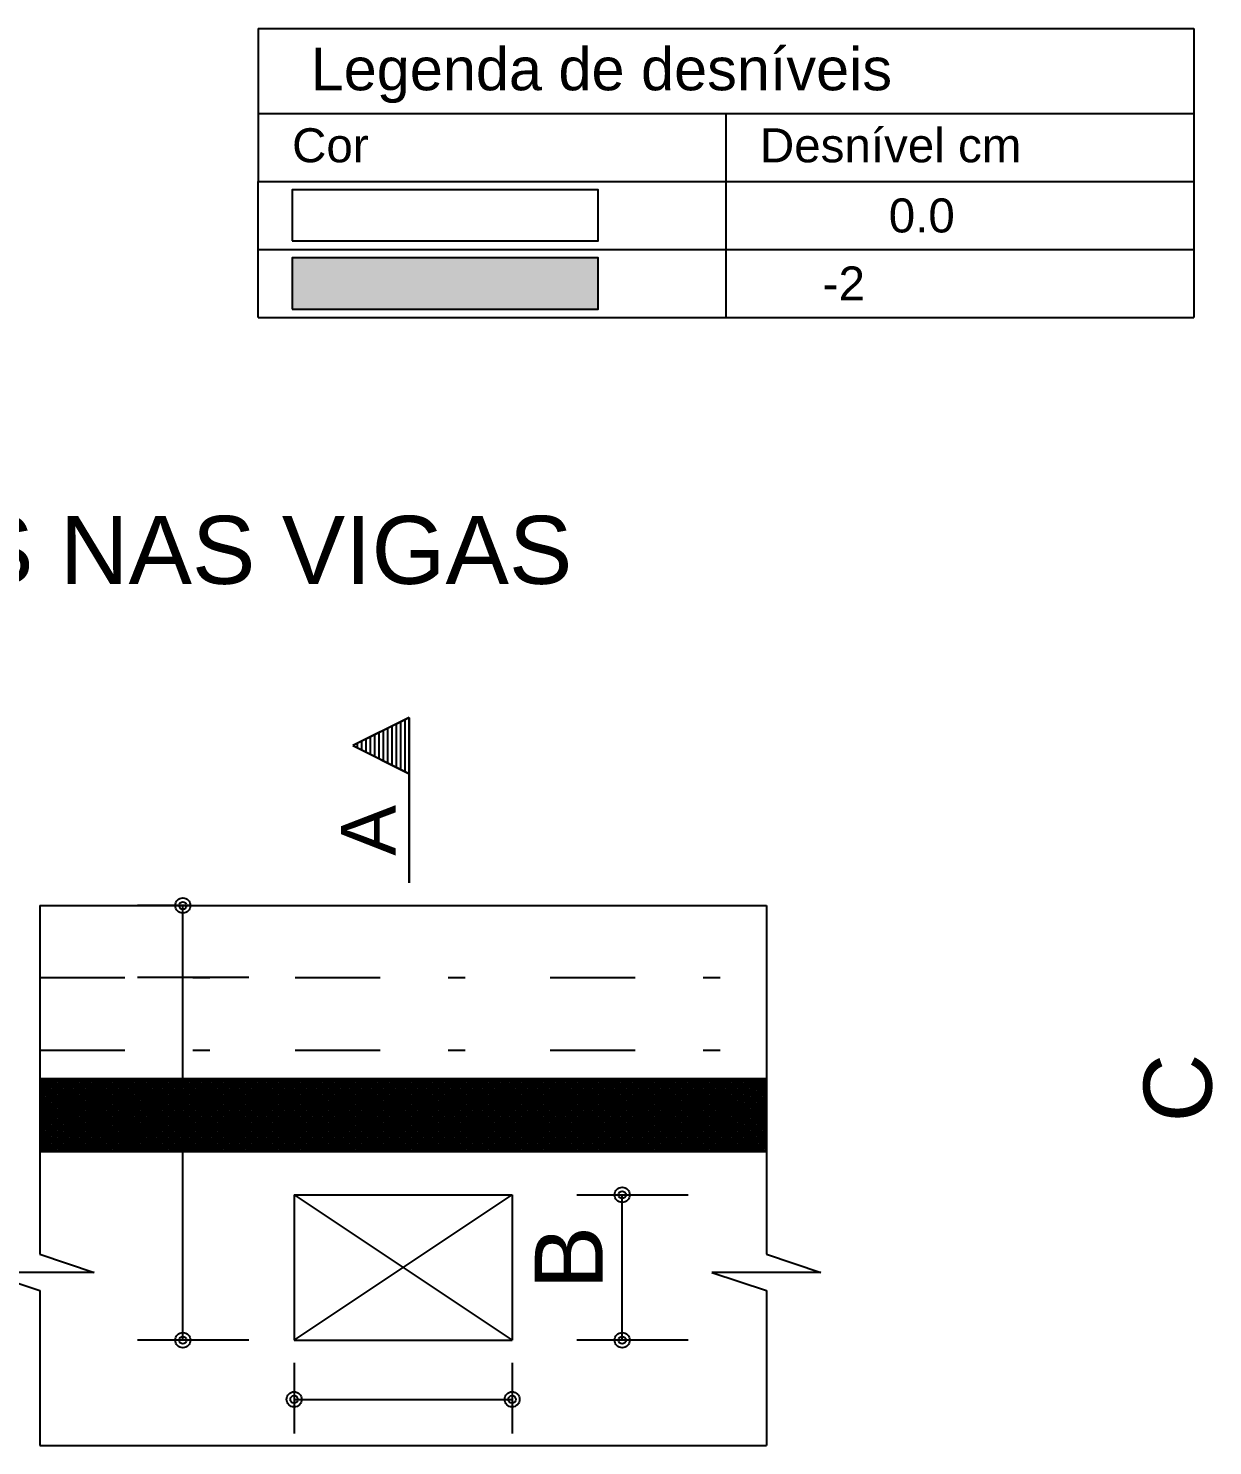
# Model space of a CAD drawing. Extents: x 0 to 119, y 0 to 84.
# Drawn here: x 22.58 to 29.54, y 21.28 to 29.61 of the extents above; entities that cross this region are included whole.
import ezdxf

# ---------------------------------------------------------------- set-up
doc = ezdxf.new("R2010")
doc.units = 0
doc.header["$MEASUREMENT"] = 0
doc.linetypes.add('ESTILO_TQS_0003', pattern=[1.5, 0.5, -0.4, 0.1, -0.5])
for name, color, linetype in [('15', 12, 'CONTINUOUS'), ('25', 130, 'CONTINUOUS'), ('29', 9, 'CONTINUOUS'), ('3', 7, 'CONTINUOUS')]:
    doc.layers.add(name, color=color, linetype=linetype)
doc.styles.add('TQS_ARIAL', font='arial.ttf')

msp = doc.modelspace()

# ---------------------------------------------------------------- linework, layer by layer
at = {"layer": '25', "color": 130, "linetype": 'Continuous'}
msp.add_lwpolyline([(24.133489, 27.959094), (25.933489, 27.959094), (25.933489, 28.259094), (24.133489, 28.259094), (24.133489, 27.959094)], dxfattribs=at)
for points in [[(24.133489, 27.959094), (25.933489, 27.959094), (25.933489, 28.259094)], [(24.133489, 27.959094), (25.933489, 28.259094), (24.133489, 28.259094)], [(24.133489, 27.959094), (24.133489, 28.259094), (24.133489, 27.959094)]]:
    msp.add_solid(points, dxfattribs=at)
at = {"layer": '29', "color": 9, "linetype": 'Continuous'}
for p, q in [((22.650769, 23.018464), (23.066088, 23.433783)), ((22.650769, 23.032607), (23.051945, 23.433783)), ((22.650769, 23.046749), (23.037803, 23.433783)), ((22.650769, 23.060891), (23.023661, 23.433783)), ((22.650769, 23.075033), (23.009519, 23.433783)), ((22.650769, 23.089175), (22.995377, 23.433783)), ((22.650769, 23.103317), (22.981235, 23.433783)), ((22.650769, 23.117459), (22.967093, 23.433783)), ((22.650769, 23.131602), (22.952951, 23.433783)), ((22.650769, 23.145744), (22.938808, 23.433783)), ((22.650769, 23.159886), (22.924666, 23.433783)), ((22.650769, 23.174028), (22.910524, 23.433783)), ((22.650769, 23.18817), (22.896382, 23.433783)), ((22.650769, 23.202312), (22.88224, 23.433783)), ((22.650769, 23.216454), (22.868098, 23.433783)), ((22.650769, 23.230597), (22.853956, 23.433783)), ((22.650769, 23.244739), (22.839813, 23.433783)), ((22.650769, 23.258881), (22.825671, 23.433783)), ((22.650769, 23.273023), (22.811529, 23.433783)), ((22.650769, 23.287165), (22.797387, 23.433783)), ((22.650769, 23.301307), (22.783245, 23.433783)), ((22.650769, 23.315449), (22.769103, 23.433783)), ((22.650769, 23.329591), (22.754961, 23.433783)), ((22.650769, 23.343734), (22.740818, 23.433783)), ((22.650769, 23.357876), (22.726676, 23.433783)), ((22.650769, 23.372018), (22.712534, 23.433783)), ((22.650769, 23.38616), (22.698392, 23.433783)), ((22.650769, 23.400302), (22.68425, 23.433783)), ((22.650769, 23.414444), (22.670108, 23.433783)), ((22.650769, 23.428586), (22.655966, 23.433783)), ((22.650769, 23.424309), (23.068392, 23.006686)), ((22.653133, 23.006686), (23.08023, 23.433783)), ((22.655437, 23.433783), (23.082534, 23.006686)), ((22.667275, 23.006686), (23.094372, 23.433783)), ((22.669579, 23.433783), (23.096676, 23.006686)), ((22.681417, 23.006686), (23.108514, 23.433783)), ((22.683721, 23.433783), (23.110818, 23.006686)), ((22.695559, 23.006686), (23.122656, 23.433783)), ((22.697863, 23.433783), (23.12496, 23.006686)), ((22.709701, 23.006686), (23.136798, 23.433783)), ((22.712005, 23.433783), (23.139102, 23.006686)), ((22.723844, 23.006686), (23.15094, 23.433783)), ((22.726148, 23.433783), (23.153244, 23.006686)), ((22.737986, 23.006686), (23.165083, 23.433783)), ((22.74029, 23.433783), (23.167386, 23.006686)), ((22.752128, 23.006686), (23.179225, 23.433783)), ((22.754432, 23.433783), (23.181529, 23.006686)), ((22.76627, 23.006686), (23.193367, 23.433783)), ((22.768574, 23.433783), (23.195671, 23.006686)), ((22.780412, 23.006686), (23.207509, 23.433783)), ((22.782716, 23.433783), (23.209813, 23.006686)), ((22.794554, 23.006686), (23.221651, 23.433783)), ((22.796858, 23.433783), (23.223955, 23.006686)), ((22.808696, 23.006686), (23.235793, 23.433783)), ((22.811, 23.433783), (23.238097, 23.006686)), ((22.822839, 23.006686), (23.249935, 23.433783)), ((22.825142, 23.433783), (23.252239, 23.006686)), ((22.836981, 23.006686), (23.264078, 23.433783)), ((22.839285, 23.433783), (23.266381, 23.006686)), ((22.851123, 23.006686), (23.27822, 23.433783)), ((22.853427, 23.433783), (23.280524, 23.006686)), ((22.865265, 23.006686), (23.292362, 23.433783)), ((22.867569, 23.433783), (23.294666, 23.006686)), ((22.879407, 23.006686), (23.306504, 23.433783)), ((22.881711, 23.433783), (23.308808, 23.006686)), ((22.893549, 23.006686), (23.320646, 23.433783)), ((22.895853, 23.433783), (23.32295, 23.006686)), ((22.907691, 23.006686), (23.334788, 23.433783)), ((22.909995, 23.433783), (23.337092, 23.006686)), ((22.921834, 23.006686), (23.34893, 23.433783)), ((22.924137, 23.433783), (23.351234, 23.006686)), ((22.935976, 23.006686), (23.363072, 23.433783)), ((22.93828, 23.433783), (23.365376, 23.006686)), ((22.950118, 23.006686), (23.377215, 23.433783)), ((22.952422, 23.433783), (23.379519, 23.006686)), ((22.96426, 23.006686), (23.391357, 23.433783)), ((22.966564, 23.433783), (23.393661, 23.006686)), ((22.978402, 23.006686), (23.405499, 23.433783)), ((22.980706, 23.433783), (23.407803, 23.006686)), ((22.992544, 23.006686), (23.419641, 23.433783)), ((22.994848, 23.433783), (23.421945, 23.006686)), ((23.006686, 23.006686), (23.433783, 23.433783)), ((23.00899, 23.433783), (23.436087, 23.006686)), ((23.020828, 23.006686), (23.447925, 23.433783)), ((23.023132, 23.433783), (23.450229, 23.006686)), ((23.034971, 23.006686), (23.462067, 23.433783)), ((23.037275, 23.433783), (23.464371, 23.006686)), ((23.049113, 23.006686), (23.47621, 23.433783)), ((23.051417, 23.433783), (23.478513, 23.006686)), ((23.063255, 23.006686), (23.490352, 23.433783)), ((23.065559, 23.433783), (23.492656, 23.006686)), ((23.077397, 23.006686), (23.504494, 23.433783)), ((23.079701, 23.433783), (23.506798, 23.006686)), ((23.091539, 23.006686), (23.518636, 23.433783)), ((23.093843, 23.433783), (23.52094, 23.006686)), ((23.105681, 23.006686), (23.532778, 23.433783)), ((23.107985, 23.433783), (23.535082, 23.006686)), ((23.119823, 23.006686), (23.54692, 23.433783)), ((23.122127, 23.433783), (23.549224, 23.006686)), ((23.133966, 23.006686), (23.561062, 23.433783)), ((23.136269, 23.433783), (23.563366, 23.006686)), ((23.148108, 23.006686), (23.575204, 23.433783)), ((23.150412, 23.433783), (23.577508, 23.006686)), ((23.16225, 23.006686), (23.589347, 23.433783)), ((23.164554, 23.433783), (23.591651, 23.006686)), ((23.176392, 23.006686), (23.603489, 23.433783)), ((23.178696, 23.433783), (23.605793, 23.006686)), ((23.190534, 23.006686), (23.617631, 23.433783)), ((23.192838, 23.433783), (23.619935, 23.006686)), ((23.204676, 23.006686), (23.631773, 23.433783)), ((23.20698, 23.433783), (23.634077, 23.006686)), ((23.218818, 23.006686), (23.645915, 23.433783)), ((23.221122, 23.433783), (23.648219, 23.006686)), ((23.23296, 23.006686), (23.660057, 23.433783)), ((23.235264, 23.433783), (23.662361, 23.006686)), ((23.247103, 23.006686), (23.674199, 23.433783)), ((23.249407, 23.433783), (23.676503, 23.006686)), ((23.261245, 23.006686), (23.688342, 23.433783)), ((23.263549, 23.433783), (23.690646, 23.006686)), ((23.275387, 23.006686), (23.702484, 23.433783)), ((23.277691, 23.433783), (23.704788, 23.006686)), ((23.289529, 23.006686), (23.716626, 23.433783)), ((23.291833, 23.433783), (23.71893, 23.006686)), ((23.303671, 23.006686), (23.730768, 23.433783)), ((23.305975, 23.433783), (23.733072, 23.006686)), ((23.317813, 23.006686), (23.74491, 23.433783)), ((23.320117, 23.433783), (23.747214, 23.006686)), ((23.331955, 23.006686), (23.759052, 23.433783)), ((23.334259, 23.433783), (23.761356, 23.006686)), ((23.346098, 23.006686), (23.773194, 23.433783)), ((23.348402, 23.433783), (23.775498, 23.006686)), ((23.36024, 23.006686), (23.787337, 23.433783)), ((23.362544, 23.433783), (23.78964, 23.006686)), ((23.374382, 23.006686), (23.801479, 23.433783)), ((23.376686, 23.433783), (23.803783, 23.006686)), ((23.388524, 23.006686), (23.815621, 23.433783)), ((23.390828, 23.433783), (23.817925, 23.006686)), ((23.402666, 23.006686), (23.829763, 23.433783)), ((23.40497, 23.433783), (23.832067, 23.006686)), ((23.416808, 23.006686), (23.843905, 23.433783)), ((23.419112, 23.433783), (23.846209, 23.006686)), ((23.43095, 23.006686), (23.858047, 23.433783)), ((23.433254, 23.433783), (23.860351, 23.006686)), ((23.445093, 23.006686), (23.872189, 23.433783)), ((23.447396, 23.433783), (23.874493, 23.006686)), ((23.459235, 23.006686), (23.886331, 23.433783)), ((23.461539, 23.433783), (23.888635, 23.006686)), ((23.473377, 23.006686), (23.900474, 23.433783)), ((23.475681, 23.433783), (23.902778, 23.006686)), ((23.487519, 23.006686), (23.914616, 23.433783)), ((23.489823, 23.433783), (23.91692, 23.006686)), ((23.501661, 23.006686), (23.928758, 23.433783)), ((23.503965, 23.433783), (23.931062, 23.006686)), ((23.515803, 23.006686), (23.9429, 23.433783)), ((23.518107, 23.433783), (23.945204, 23.006686)), ((23.529945, 23.006686), (23.957042, 23.433783)), ((23.532249, 23.433783), (23.959346, 23.006686)), ((23.544087, 23.006686), (23.971184, 23.433783)), ((23.546391, 23.433783), (23.973488, 23.006686)), ((23.55823, 23.006686), (23.985326, 23.433783)), ((23.560534, 23.433783), (23.98763, 23.006686)), ((23.572372, 23.006686), (23.999469, 23.433783)), ((23.574676, 23.433783), (24.001772, 23.006686)), ((23.586514, 23.006686), (24.013611, 23.433783)), ((23.588818, 23.433783), (24.015915, 23.006686)), ((23.600656, 23.006686), (24.027753, 23.433783)), ((23.60296, 23.433783), (24.030057, 23.006686)), ((23.614798, 23.006686), (24.041895, 23.433783)), ((23.617102, 23.433783), (24.044199, 23.006686)), ((23.62894, 23.006686), (24.056037, 23.433783)), ((23.631244, 23.433783), (24.058341, 23.006686)), ((23.643082, 23.006686), (24.070179, 23.433783)), ((23.645386, 23.433783), (24.072483, 23.006686)), ((23.657225, 23.006686), (24.084321, 23.433783)), ((23.659528, 23.433783), (24.086625, 23.006686)), ((23.671367, 23.006686), (24.098464, 23.433783)), ((23.673671, 23.433783), (24.100767, 23.006686)), ((23.685509, 23.006686), (24.112606, 23.433783)), ((23.687813, 23.433783), (24.11491, 23.006686)), ((23.699651, 23.006686), (24.126748, 23.433783)), ((23.701955, 23.433783), (24.129052, 23.006686)), ((23.713793, 23.006686), (24.14089, 23.433783)), ((23.716097, 23.433783), (24.143194, 23.006686)), ((23.727935, 23.006686), (24.155032, 23.433783)), ((23.730239, 23.433783), (24.157336, 23.006686)), ((23.742077, 23.006686), (24.169174, 23.433783)), ((23.744381, 23.433783), (24.171478, 23.006686)), ((23.75622, 23.006686), (24.183316, 23.433783)), ((23.758523, 23.433783), (24.18562, 23.006686)), ((23.770362, 23.006686), (24.197458, 23.433783)), ((23.772666, 23.433783), (24.199762, 23.006686)), ((23.784504, 23.006686), (24.211601, 23.433783)), ((23.786808, 23.433783), (24.213905, 23.006686)), ((23.798646, 23.006686), (24.225743, 23.433783)), ((23.80095, 23.433783), (24.228047, 23.006686)), ((23.812788, 23.006686), (24.239885, 23.433783)), ((23.815092, 23.433783), (24.242189, 23.006686)), ((23.82693, 23.006686), (24.254027, 23.433783)), ((23.829234, 23.433783), (24.256331, 23.006686)), ((23.841072, 23.006686), (24.268169, 23.433783)), ((23.843376, 23.433783), (24.270473, 23.006686)), ((23.855214, 23.006686), (24.282311, 23.433783)), ((23.857518, 23.433783), (24.284615, 23.006686)), ((23.869357, 23.006686), (24.296453, 23.433783)), ((23.871661, 23.433783), (24.298757, 23.006686)), ((23.883499, 23.006686), (24.310596, 23.433783)), ((23.885803, 23.433783), (24.312899, 23.006686)), ((23.897641, 23.006686), (24.324738, 23.433783)), ((23.899945, 23.433783), (24.327042, 23.006686)), ((23.911783, 23.006686), (24.33888, 23.433783)), ((23.914087, 23.433783), (24.341184, 23.006686)), ((23.925925, 23.006686), (24.353022, 23.433783)), ((23.928229, 23.433783), (24.355326, 23.006686)), ((23.940067, 23.006686), (24.367164, 23.433783)), ((23.942371, 23.433783), (24.369468, 23.006686)), ((23.954209, 23.006686), (24.381306, 23.433783)), ((23.956513, 23.433783), (24.38361, 23.006686)), ((23.968352, 23.006686), (24.395448, 23.433783)), ((23.970655, 23.433783), (24.397752, 23.006686)), ((23.982494, 23.006686), (24.40959, 23.433783)), ((23.984798, 23.433783), (24.411894, 23.006686)), ((23.996636, 23.006686), (24.423733, 23.433783)), ((23.99894, 23.433783), (24.426037, 23.006686)), ((24.010778, 23.006686), (24.437875, 23.433783)), ((24.013082, 23.433783), (24.440179, 23.006686)), ((24.02492, 23.006686), (24.452017, 23.433783)), ((24.027224, 23.433783), (24.454321, 23.006686)), ((24.039062, 23.006686), (24.466159, 23.433783)), ((24.041366, 23.433783), (24.468463, 23.006686)), ((24.053204, 23.006686), (24.480301, 23.433783)), ((24.055508, 23.433783), (24.482605, 23.006686)), ((24.067347, 23.006686), (24.494443, 23.433783)), ((24.06965, 23.433783), (24.496747, 23.006686)), ((24.081489, 23.006686), (24.508585, 23.433783)), ((24.083793, 23.433783), (24.510889, 23.006686)), ((24.095631, 23.006686), (24.522728, 23.433783)), ((24.097935, 23.433783), (24.525032, 23.006686)), ((24.109773, 23.006686), (24.53687, 23.433783)), ((24.112077, 23.433783), (24.539174, 23.006686)), ((24.123915, 23.006686), (24.551012, 23.433783)), ((24.126219, 23.433783), (24.553316, 23.006686)), ((24.138057, 23.006686), (24.565154, 23.433783)), ((24.140361, 23.433783), (24.567458, 23.006686)), ((24.152199, 23.006686), (24.579296, 23.433783)), ((24.154503, 23.433783), (24.5816, 23.006686)), ((24.166341, 23.006686), (24.593438, 23.433783)), ((24.168645, 23.433783), (24.595742, 23.006686)), ((24.180484, 23.006686), (24.60758, 23.433783)), ((24.182788, 23.433783), (24.609884, 23.006686)), ((24.194626, 23.006686), (24.621723, 23.433783)), ((24.19693, 23.433783), (24.624026, 23.006686)), ((24.208768, 23.006686), (24.635865, 23.433783)), ((24.211072, 23.433783), (24.638169, 23.006686)), ((24.22291, 23.006686), (24.650007, 23.433783)), ((24.225214, 23.433783), (24.652311, 23.006686)), ((24.237052, 23.006686), (24.664149, 23.433783)), ((24.239356, 23.433783), (24.666453, 23.006686)), ((24.251194, 23.006686), (24.678291, 23.433783)), ((24.253498, 23.433783), (24.680595, 23.006686)), ((24.265336, 23.006686), (24.692433, 23.433783)), ((24.26764, 23.433783), (24.694737, 23.006686)), ((24.279479, 23.006686), (24.706575, 23.433783)), ((24.281782, 23.433783), (24.708879, 23.006686)), ((24.293621, 23.006686), (24.720717, 23.433783)), ((24.295925, 23.433783), (24.723021, 23.006686)), ((24.307763, 23.006686), (24.73486, 23.433783)), ((24.310067, 23.433783), (24.737164, 23.006686)), ((24.321905, 23.006686), (24.749002, 23.433783)), ((24.324209, 23.433783), (24.751306, 23.006686)), ((24.336047, 23.006686), (24.763144, 23.433783)), ((24.338351, 23.433783), (24.765448, 23.006686)), ((24.350189, 23.006686), (24.777286, 23.433783)), ((24.352493, 23.433783), (24.77959, 23.006686)), ((24.364331, 23.006686), (24.791428, 23.433783)), ((24.366635, 23.433783), (24.793732, 23.006686)), ((24.378473, 23.006686), (24.80557, 23.433783)), ((24.380777, 23.433783), (24.807874, 23.006686)), ((24.392616, 23.006686), (24.819712, 23.433783)), ((24.39492, 23.433783), (24.822016, 23.006686)), ((24.406758, 23.006686), (24.833855, 23.433783)), ((24.409062, 23.433783), (24.836158, 23.006686)), ((24.4209, 23.006686), (24.847997, 23.433783)), ((24.423204, 23.433783), (24.850301, 23.006686)), ((24.435042, 23.006686), (24.862139, 23.433783)), ((24.437346, 23.433783), (24.864443, 23.006686)), ((24.449184, 23.006686), (24.876281, 23.433783)), ((24.451488, 23.433783), (24.878585, 23.006686)), ((24.463326, 23.006686), (24.890423, 23.433783)), ((24.46563, 23.433783), (24.892727, 23.006686)), ((24.477468, 23.006686), (24.904565, 23.433783)), ((24.479772, 23.433783), (24.906869, 23.006686)), ((24.491611, 23.006686), (24.918707, 23.433783)), ((24.493914, 23.433783), (24.921011, 23.006686)), ((24.505753, 23.006686), (24.93285, 23.433783)), ((24.508057, 23.433783), (24.935153, 23.006686)), ((24.519895, 23.006686), (24.946992, 23.433783)), ((24.522199, 23.433783), (24.949296, 23.006686)), ((24.534037, 23.006686), (24.961134, 23.433783)), ((24.536341, 23.433783), (24.963438, 23.006686)), ((24.548179, 23.006686), (24.975276, 23.433783)), ((24.550483, 23.433783), (24.97758, 23.006686)), ((24.562321, 23.006686), (24.989418, 23.433783)), ((24.564625, 23.433783), (24.991722, 23.006686)), ((24.576463, 23.006686), (25.00356, 23.433783)), ((24.578767, 23.433783), (25.005864, 23.006686)), ((24.590606, 23.006686), (25.017702, 23.433783)), ((24.592909, 23.433783), (25.020006, 23.006686)), ((24.604748, 23.006686), (25.031844, 23.433783)), ((24.607052, 23.433783), (25.034148, 23.006686)), ((24.61889, 23.006686), (25.045987, 23.433783)), ((24.621194, 23.433783), (25.048291, 23.006686)), ((24.633032, 23.006686), (25.060129, 23.433783)), ((24.635336, 23.433783), (25.062433, 23.006686)), ((24.647174, 23.006686), (25.074271, 23.433783)), ((24.649478, 23.433783), (25.076575, 23.006686)), ((24.661316, 23.006686), (25.088413, 23.433783)), ((24.66362, 23.433783), (25.090717, 23.006686)), ((24.675458, 23.006686), (25.102555, 23.433783)), ((24.677762, 23.433783), (25.104859, 23.006686)), ((24.6896, 23.006686), (25.116697, 23.433783)), ((24.691904, 23.433783), (25.119001, 23.006686)), ((24.703743, 23.006686), (25.130839, 23.433783)), ((24.706047, 23.433783), (25.133143, 23.006686)), ((24.717885, 23.006686), (25.144982, 23.433783)), ((24.720189, 23.433783), (25.147285, 23.006686)), ((24.732027, 23.006686), (25.159124, 23.433783)), ((24.734331, 23.433783), (25.161428, 23.006686)), ((24.746169, 23.006686), (25.173266, 23.433783)), ((24.748473, 23.433783), (25.17557, 23.006686)), ((24.760311, 23.006686), (25.187408, 23.433783)), ((24.762615, 23.433783), (25.189712, 23.006686)), ((24.774453, 23.006686), (25.20155, 23.433783)), ((24.776757, 23.433783), (25.203854, 23.006686)), ((24.788595, 23.006686), (25.215692, 23.433783)), ((24.790899, 23.433783), (25.217996, 23.006686)), ((24.802738, 23.006686), (25.229834, 23.433783)), ((24.805041, 23.433783), (25.232138, 23.006686)), ((24.81688, 23.006686), (25.243976, 23.433783)), ((24.819184, 23.433783), (25.24628, 23.006686)), ((24.831022, 23.006686), (25.258119, 23.433783)), ((24.833326, 23.433783), (25.260423, 23.006686)), ((24.845164, 23.006686), (25.272261, 23.433783)), ((24.847468, 23.433783), (25.274565, 23.006686)), ((24.859306, 23.006686), (25.286403, 23.433783)), ((24.86161, 23.433783), (25.288707, 23.006686)), ((24.873448, 23.006686), (25.300545, 23.433783)), ((24.875752, 23.433783), (25.302849, 23.006686)), ((24.88759, 23.006686), (25.314687, 23.433783)), ((24.889894, 23.433783), (25.316991, 23.006686)), ((24.901733, 23.006686), (25.328829, 23.433783)), ((24.904036, 23.433783), (25.331133, 23.006686)), ((24.915875, 23.006686), (25.342971, 23.433783)), ((24.918179, 23.433783), (25.345275, 23.006686)), ((24.930017, 23.006686), (25.357114, 23.433783)), ((24.932321, 23.433783), (25.359418, 23.006686)), ((24.944159, 23.006686), (25.371256, 23.433783)), ((24.946463, 23.433783), (25.37356, 23.006686)), ((24.958301, 23.006686), (25.385398, 23.433783)), ((24.960605, 23.433783), (25.387702, 23.006686)), ((24.972443, 23.006686), (25.39954, 23.433783)), ((24.974747, 23.433783), (25.401844, 23.006686)), ((24.986585, 23.006686), (25.413682, 23.433783)), ((24.988889, 23.433783), (25.415986, 23.006686)), ((25.000727, 23.006686), (25.427824, 23.433783)), ((25.003031, 23.433783), (25.430128, 23.006686)), ((25.01487, 23.006686), (25.441966, 23.433783)), ((25.017174, 23.433783), (25.44427, 23.006686)), ((25.029012, 23.006686), (25.456109, 23.433783)), ((25.031316, 23.433783), (25.458412, 23.006686)), ((25.043154, 23.006686), (25.470251, 23.433783)), ((25.045458, 23.433783), (25.472555, 23.006686)), ((25.057296, 23.006686), (25.484393, 23.433783)), ((25.0596, 23.433783), (25.486697, 23.006686)), ((25.071438, 23.006686), (25.498535, 23.433783)), ((25.073742, 23.433783), (25.500839, 23.006686)), ((25.08558, 23.006686), (25.512677, 23.433783)), ((25.087884, 23.433783), (25.514981, 23.006686)), ((25.099722, 23.006686), (25.526819, 23.433783)), ((25.102026, 23.433783), (25.529123, 23.006686)), ((25.113865, 23.006686), (25.540961, 23.433783)), ((25.116168, 23.433783), (25.543265, 23.006686)), ((25.128007, 23.006686), (25.555103, 23.433783)), ((25.130311, 23.433783), (25.557407, 23.006686)), ((25.142149, 23.006686), (25.569246, 23.433783)), ((25.144453, 23.433783), (25.57155, 23.006686)), ((25.156291, 23.006686), (25.583388, 23.433783)), ((25.158595, 23.433783), (25.585692, 23.006686)), ((25.170433, 23.006686), (25.59753, 23.433783)), ((25.172737, 23.433783), (25.599834, 23.006686)), ((25.184575, 23.006686), (25.611672, 23.433783)), ((25.186879, 23.433783), (25.613976, 23.006686)), ((25.198717, 23.006686), (25.625814, 23.433783)), ((25.201021, 23.433783), (25.628118, 23.006686)), ((25.212859, 23.006686), (25.639956, 23.433783)), ((25.215163, 23.433783), (25.64226, 23.006686)), ((25.227002, 23.006686), (25.654098, 23.433783)), ((25.229306, 23.433783), (25.656402, 23.006686)), ((25.241144, 23.006686), (25.668241, 23.433783)), ((25.243448, 23.433783), (25.670544, 23.006686)), ((25.255286, 23.006686), (25.682383, 23.433783)), ((25.25759, 23.433783), (25.684687, 23.006686)), ((25.269428, 23.006686), (25.696525, 23.433783)), ((25.271732, 23.433783), (25.698829, 23.006686)), ((25.28357, 23.006686), (25.710667, 23.433783)), ((25.285874, 23.433783), (25.712971, 23.006686)), ((25.297712, 23.006686), (25.724809, 23.433783)), ((25.300016, 23.433783), (25.727113, 23.006686)), ((25.311854, 23.006686), (25.738951, 23.433783)), ((25.314158, 23.433783), (25.741255, 23.006686)), ((25.325997, 23.006686), (25.753093, 23.433783)), ((25.328301, 23.433783), (25.755397, 23.006686)), ((25.340139, 23.006686), (25.767236, 23.433783)), ((25.342443, 23.433783), (25.769539, 23.006686)), ((25.354281, 23.006686), (25.781378, 23.433783)), ((25.356585, 23.433783), (25.783682, 23.006686)), ((25.368423, 23.006686), (25.79552, 23.433783)), ((25.370727, 23.433783), (25.797824, 23.006686)), ((25.382565, 23.006686), (25.809662, 23.433783)), ((25.384869, 23.433783), (25.811966, 23.006686)), ((25.396707, 23.006686), (25.823804, 23.433783)), ((25.399011, 23.433783), (25.826108, 23.006686)), ((25.410849, 23.006686), (25.837946, 23.433783)), ((25.413153, 23.433783), (25.84025, 23.006686)), ((25.424992, 23.006686), (25.852088, 23.433783)), ((25.427295, 23.433783), (25.854392, 23.006686)), ((25.439134, 23.006686), (25.86623, 23.433783)), ((25.441438, 23.433783), (25.868534, 23.006686)), ((25.453276, 23.006686), (25.880373, 23.433783)), ((25.45558, 23.433783), (25.882677, 23.006686)), ((25.467418, 23.006686), (25.894515, 23.433783)), ((25.469722, 23.433783), (25.896819, 23.006686)), ((25.48156, 23.006686), (25.908657, 23.433783)), ((25.483864, 23.433783), (25.910961, 23.006686)), ((25.495702, 23.006686), (25.922799, 23.433783)), ((25.498006, 23.433783), (25.925103, 23.006686)), ((25.509844, 23.006686), (25.936941, 23.433783)), ((25.512148, 23.433783), (25.939245, 23.006686)), ((25.523986, 23.006686), (25.951083, 23.433783)), ((25.52629, 23.433783), (25.953387, 23.006686)), ((25.538129, 23.006686), (25.965225, 23.433783)), ((25.540433, 23.433783), (25.967529, 23.006686)), ((25.552271, 23.006686), (25.979368, 23.433783)), ((25.554575, 23.433783), (25.981671, 23.006686)), ((25.566413, 23.006686), (25.99351, 23.433783)), ((25.568717, 23.433783), (25.995814, 23.006686)), ((25.580555, 23.006686), (26.007652, 23.433783)), ((25.582859, 23.433783), (26.009956, 23.006686)), ((25.594697, 23.006686), (26.021794, 23.433783)), ((25.597001, 23.433783), (26.024098, 23.006686)), ((25.608839, 23.006686), (26.035936, 23.433783)), ((25.611143, 23.433783), (26.03824, 23.006686)), ((25.622981, 23.006686), (26.050078, 23.433783)), ((25.625285, 23.433783), (26.052382, 23.006686)), ((25.637124, 23.006686), (26.06422, 23.433783)), ((25.639427, 23.433783), (26.066524, 23.006686)), ((25.651266, 23.006686), (26.078362, 23.433783)), ((25.65357, 23.433783), (26.080666, 23.006686)), ((25.665408, 23.006686), (26.092505, 23.433783)), ((25.667712, 23.433783), (26.094809, 23.006686)), ((25.67955, 23.006686), (26.106647, 23.433783)), ((25.681854, 23.433783), (26.108951, 23.006686)), ((25.693692, 23.006686), (26.120789, 23.433783)), ((25.695996, 23.433783), (26.123093, 23.006686)), ((25.707834, 23.006686), (26.134931, 23.433783)), ((25.710138, 23.433783), (26.137235, 23.006686)), ((25.721976, 23.006686), (26.149073, 23.433783)), ((25.72428, 23.433783), (26.151377, 23.006686)), ((25.736119, 23.006686), (26.163215, 23.433783)), ((25.738422, 23.433783), (26.165519, 23.006686)), ((25.750261, 23.006686), (26.177357, 23.433783)), ((25.752565, 23.433783), (26.179661, 23.006686)), ((25.764403, 23.006686), (26.1915, 23.433783)), ((25.766707, 23.433783), (26.193804, 23.006686)), ((25.778545, 23.006686), (26.205642, 23.433783)), ((25.780849, 23.433783), (26.207946, 23.006686)), ((25.792687, 23.006686), (26.219784, 23.433783)), ((25.794991, 23.433783), (26.222088, 23.006686)), ((25.806829, 23.006686), (26.233926, 23.433783)), ((25.809133, 23.433783), (26.23623, 23.006686)), ((25.820971, 23.006686), (26.248068, 23.433783)), ((25.823275, 23.433783), (26.250372, 23.006686)), ((25.835113, 23.006686), (26.26221, 23.433783)), ((25.837417, 23.433783), (26.264514, 23.006686)), ((25.849256, 23.006686), (26.276352, 23.433783)), ((25.85156, 23.433783), (26.278656, 23.006686)), ((25.863398, 23.006686), (26.290495, 23.433783)), ((25.865702, 23.433783), (26.292798, 23.006686)), ((25.87754, 23.006686), (26.304637, 23.433783)), ((25.879844, 23.433783), (26.306941, 23.006686)), ((25.891682, 23.006686), (26.318779, 23.433783)), ((25.893986, 23.433783), (26.321083, 23.006686)), ((25.905824, 23.006686), (26.332921, 23.433783)), ((25.908128, 23.433783), (26.335225, 23.006686)), ((25.919966, 23.006686), (26.347063, 23.433783)), ((25.92227, 23.433783), (26.349367, 23.006686)), ((25.934108, 23.006686), (26.361205, 23.433783)), ((25.936412, 23.433783), (26.363509, 23.006686)), ((25.948251, 23.006686), (26.375347, 23.433783)), ((25.950554, 23.433783), (26.377651, 23.006686)), ((25.962393, 23.006686), (26.389489, 23.433783)), ((25.964697, 23.433783), (26.391793, 23.006686)), ((25.976535, 23.006686), (26.403632, 23.433783)), ((25.978839, 23.433783), (26.405936, 23.006686)), ((25.990677, 23.006686), (26.417774, 23.433783)), ((25.992981, 23.433783), (26.420078, 23.006686)), ((26.004819, 23.006686), (26.431916, 23.433783)), ((26.007123, 23.433783), (26.43422, 23.006686)), ((26.018961, 23.006686), (26.446058, 23.433783)), ((26.021265, 23.433783), (26.448362, 23.006686)), ((26.033103, 23.006686), (26.4602, 23.433783)), ((26.035407, 23.433783), (26.462504, 23.006686)), ((26.047245, 23.006686), (26.474342, 23.433783)), ((26.049549, 23.433783), (26.476646, 23.006686)), ((26.061388, 23.006686), (26.488484, 23.433783)), ((26.063692, 23.433783), (26.490788, 23.006686)), ((26.07553, 23.006686), (26.502627, 23.433783)), ((26.077834, 23.433783), (26.50493, 23.006686)), ((26.089672, 23.006686), (26.516769, 23.433783)), ((26.091976, 23.433783), (26.519073, 23.006686)), ((26.103814, 23.006686), (26.530911, 23.433783)), ((26.106118, 23.433783), (26.533215, 23.006686)), ((26.117956, 23.006686), (26.545053, 23.433783)), ((26.12026, 23.433783), (26.547357, 23.006686)), ((26.132098, 23.006686), (26.559195, 23.433783)), ((26.134402, 23.433783), (26.561499, 23.006686)), ((26.14624, 23.006686), (26.573337, 23.433783)), ((26.148544, 23.433783), (26.575641, 23.006686)), ((26.160383, 23.006686), (26.587479, 23.433783)), ((26.162687, 23.433783), (26.589783, 23.006686)), ((26.174525, 23.006686), (26.601622, 23.433783)), ((26.176829, 23.433783), (26.603925, 23.006686)), ((26.188667, 23.006686), (26.615764, 23.433783)), ((26.190971, 23.433783), (26.618068, 23.006686)), ((26.202809, 23.006686), (26.629906, 23.433783)), ((26.205113, 23.433783), (26.63221, 23.006686)), ((26.216951, 23.006686), (26.644048, 23.433783)), ((26.219255, 23.433783), (26.646352, 23.006686)), ((26.231093, 23.006686), (26.65819, 23.433783)), ((26.233397, 23.433783), (26.660494, 23.006686)), ((26.245235, 23.006686), (26.672332, 23.433783)), ((26.247539, 23.433783), (26.674636, 23.006686)), ((26.259378, 23.006686), (26.686474, 23.433783)), ((26.261681, 23.433783), (26.688778, 23.006686)), ((26.27352, 23.006686), (26.700616, 23.433783)), ((26.275824, 23.433783), (26.70292, 23.006686)), ((26.287662, 23.006686), (26.714759, 23.433783)), ((26.289966, 23.433783), (26.717063, 23.006686)), ((26.301804, 23.006686), (26.728901, 23.433783)), ((26.304108, 23.433783), (26.731205, 23.006686)), ((26.315946, 23.006686), (26.743043, 23.433783)), ((26.31825, 23.433783), (26.745347, 23.006686)), ((26.330088, 23.006686), (26.757185, 23.433783)), ((26.332392, 23.433783), (26.759489, 23.006686)), ((26.34423, 23.006686), (26.771327, 23.433783)), ((26.346534, 23.433783), (26.773631, 23.006686)), ((26.358372, 23.006686), (26.785469, 23.433783)), ((26.360676, 23.433783), (26.787773, 23.006686)), ((26.372515, 23.006686), (26.799611, 23.433783)), ((26.374819, 23.433783), (26.801915, 23.006686)), ((26.386657, 23.006686), (26.813754, 23.433783)), ((26.388961, 23.433783), (26.816057, 23.006686)), ((26.400799, 23.006686), (26.827896, 23.433783)), ((26.403103, 23.433783), (26.8302, 23.006686)), ((26.414941, 23.006686), (26.842038, 23.433783)), ((26.417245, 23.433783), (26.844342, 23.006686)), ((26.429083, 23.006686), (26.85618, 23.433783)), ((26.431387, 23.433783), (26.858484, 23.006686)), ((26.443225, 23.006686), (26.870322, 23.433783)), ((26.445529, 23.433783), (26.872626, 23.006686)), ((26.457367, 23.006686), (26.884464, 23.433783)), ((26.459671, 23.433783), (26.886768, 23.006686)), ((26.47151, 23.006686), (26.898606, 23.433783)), ((26.473813, 23.433783), (26.90091, 23.006686)), ((26.485652, 23.006686), (26.912748, 23.433783)), ((26.487956, 23.433783), (26.915052, 23.006686)), ((26.499794, 23.006686), (26.921737, 23.428629)), ((26.502098, 23.433783), (26.921737, 23.014144)), ((26.513936, 23.006686), (26.921737, 23.414487)), ((26.51624, 23.433783), (26.921737, 23.028286)), ((26.530382, 23.433783), (26.921737, 23.042428)), ((26.544524, 23.433783), (26.921737, 23.05657)), ((26.558666, 23.433783), (26.921737, 23.070712)), ((26.572808, 23.433783), (26.921737, 23.084855)), ((26.586951, 23.433783), (26.921737, 23.098997)), ((26.601093, 23.433783), (26.921737, 23.113139)), ((26.615235, 23.433783), (26.921737, 23.127281)), ((26.629377, 23.433783), (26.921737, 23.141423)), ((26.643519, 23.433783), (26.921737, 23.155565)), ((26.657661, 23.433783), (26.921737, 23.169707)), ((26.671803, 23.433783), (26.921737, 23.18385)), ((26.685946, 23.433783), (26.921737, 23.197992)), ((26.700088, 23.433783), (26.921737, 23.212134)), ((26.71423, 23.433783), (26.921737, 23.226276)), ((26.728372, 23.433783), (26.921737, 23.240418)), ((26.742514, 23.433783), (26.921737, 23.25456)), ((26.756656, 23.433783), (26.921737, 23.268702)), ((26.770798, 23.433783), (26.921737, 23.282845)), ((26.78494, 23.433783), (26.921737, 23.296987)), ((26.799083, 23.433783), (26.921737, 23.311129)), ((26.813225, 23.433783), (26.921737, 23.325271)), ((26.827367, 23.433783), (26.921737, 23.339413)), ((26.841509, 23.433783), (26.921737, 23.353555)), ((26.855651, 23.433783), (26.921737, 23.367697)), ((26.869793, 23.433783), (26.921737, 23.381839)), ((26.883935, 23.433783), (26.921737, 23.395982)), ((26.898078, 23.433783), (26.921737, 23.410124)), ((26.91222, 23.433783), (26.921737, 23.424266)), ((22.650769, 23.410167), (23.054249, 23.006686)), ((22.650769, 23.396025), (23.040107, 23.006686)), ((22.650769, 23.381882), (23.025965, 23.006686)), ((22.650769, 23.36774), (23.011823, 23.006686)), ((22.650769, 23.353598), (22.997681, 23.006686)), ((22.650769, 23.339456), (22.983539, 23.006686)), ((26.528078, 23.006686), (26.921737, 23.400345)), ((26.54222, 23.006686), (26.921737, 23.386203)), ((26.556362, 23.006686), (26.921737, 23.372061)), ((26.570505, 23.006686), (26.921737, 23.357919)), ((26.584647, 23.006686), (26.921737, 23.343777)), ((22.650769, 23.325314), (22.969397, 23.006686)), ((22.650769, 23.311172), (22.955254, 23.006686)), ((22.650769, 23.29703), (22.941112, 23.006686)), ((22.650769, 23.282888), (22.92697, 23.006686)), ((22.650769, 23.268745), (22.912828, 23.006686)), ((22.650769, 23.254603), (22.898686, 23.006686)), ((26.598789, 23.006686), (26.921737, 23.329635)), ((26.612931, 23.006686), (26.921737, 23.315492)), ((26.627073, 23.006686), (26.921737, 23.30135)), ((26.641215, 23.006686), (26.921737, 23.287208)), ((26.655357, 23.006686), (26.921737, 23.273066)), ((26.669499, 23.006686), (26.921737, 23.258924)), ((22.650769, 23.240461), (22.884544, 23.006686)), ((22.650769, 23.226319), (22.870402, 23.006686)), ((22.650769, 23.212177), (22.856259, 23.006686)), ((22.650769, 23.198035), (22.842117, 23.006686)), ((22.650769, 23.183893), (22.827975, 23.006686)), ((22.650769, 23.16975), (22.813833, 23.006686)), ((26.683642, 23.006686), (26.921737, 23.244782)), ((26.697784, 23.006686), (26.921737, 23.23064)), ((26.711926, 23.006686), (26.921737, 23.216497)), ((26.726068, 23.006686), (26.921737, 23.202355)), ((26.74021, 23.006686), (26.921737, 23.188213)), ((26.754352, 23.006686), (26.921737, 23.174071)), ((22.650769, 23.155608), (22.799691, 23.006686)), ((22.650769, 23.141466), (22.785549, 23.006686)), ((22.650769, 23.127324), (22.771407, 23.006686)), ((22.650769, 23.113182), (22.757265, 23.006686)), ((22.650769, 23.09904), (22.743122, 23.006686)), ((22.650769, 23.084898), (22.72898, 23.006686)), ((26.768494, 23.006686), (26.921737, 23.159929)), ((26.782637, 23.006686), (26.921737, 23.145787)), ((26.796779, 23.006686), (26.921737, 23.131645)), ((26.810921, 23.006686), (26.921737, 23.117502)), ((26.825063, 23.006686), (26.921737, 23.10336)), ((26.839205, 23.006686), (26.921737, 23.089218)), ((22.650769, 23.070756), (22.714838, 23.006686)), ((22.650769, 23.056613), (22.700696, 23.006686)), ((22.650769, 23.042471), (22.686554, 23.006686)), ((22.650769, 23.028329), (22.672412, 23.006686)), ((22.650769, 23.014187), (22.65827, 23.006686)), ((26.853347, 23.006686), (26.921737, 23.075076)), ((26.867489, 23.006686), (26.921737, 23.060934)), ((26.881631, 23.006686), (26.921737, 23.046792)), ((26.895774, 23.006686), (26.921737, 23.03265)), ((26.909916, 23.006686), (26.921737, 23.018508))]:
    msp.add_line(p, q, dxfattribs=at)
msp.add_lwpolyline([(22.650769, 23.006686), (26.921737, 23.006686), (26.921737, 23.433783), (22.650769, 23.433783), (22.650769, 23.006686)], dxfattribs=at)
at = {"layer": '3', "color": 7, "linetype": 'Continuous'}
for p, q in [((23.933489, 29.609094), (23.933489, 28.709094)), ((23.933489, 29.609094), (29.433489, 29.609094)), ((29.433489, 29.609094), (29.433489, 29.109094)), ((23.933489, 29.109094), (29.433489, 29.109094)), ((26.683489, 29.109094), (26.683489, 28.709094)), ((29.433489, 29.109094), (29.433489, 28.709094)), ((23.933489, 28.709094), (29.433489, 28.709094)), ((23.933489, 28.309094), (23.933489, 28.709094)), ((26.683489, 28.709094), (26.683489, 28.309094)), ((29.433489, 28.709094), (29.433489, 28.309094)), ((23.933489, 28.309094), (29.433489, 28.309094)), ((23.933489, 27.909094), (23.933489, 28.309094)), ((26.683489, 28.309094), (26.683489, 27.909094)), ((29.433489, 28.309094), (29.433489, 27.909094)), ((23.933489, 27.909094), (29.433489, 27.909094)), ((24.822407, 25.55836), (24.490206, 25.392261)), ((24.821015, 25.556101), (24.493331, 25.392261)), ((24.720191, 25.507252), (24.720191, 25.277268)), ((24.745745, 25.52003), (24.745745, 25.264491)), ((24.771299, 25.532806), (24.771299, 25.251714)), ((24.796853, 25.545584), (24.796853, 25.238937)), ((24.821014, 25.556101), (24.821014, 24.584616)), ((24.822407, 24.584616), (24.822407, 25.55836)), ((24.541313, 25.417814), (24.541313, 25.366706)), ((24.566868, 25.430591), (24.566868, 25.353929)), ((24.592422, 25.443368), (24.592422, 25.341152)), ((24.617975, 25.456144), (24.617975, 25.328375)), ((24.643529, 25.468922), (24.643529, 25.315599)), ((24.669084, 25.481698), (24.669084, 25.302821)), ((24.694637, 25.494475), (24.694637, 25.290045)), ((24.490206, 25.392261), (24.821015, 25.226856)), ((24.493332, 25.392261), (24.821014, 25.228418)), ((24.51576, 25.405037), (24.51576, 25.376865)), ((22.650769, 24.451975), (26.921737, 24.451975)), ((22.650769, 24.451975), (22.650769, 22.401918)), ((23.528503, 24.451975), (23.224555, 24.451975)), ((23.49149, 24.029606), (23.49149, 24.451975)), ((26.921737, 24.451939), (26.921737, 22.401918)), ((23.878672, 24.029606), (23.224555, 24.029606)), ((23.49149, 21.897003), (23.49149, 24.029606)), ((26.921737, 23.433783), (22.650769, 23.433783)), ((26.921737, 23.006686), (22.650769, 23.006686)), ((24.145608, 22.751196), (25.426898, 22.751196)), ((24.145608, 22.751196), (24.145608, 21.897003)), ((24.145608, 21.897003), (25.426898, 22.751196)), ((24.145608, 22.751196), (25.426898, 21.897003)), ((25.426898, 22.751196), (25.426898, 21.897003)), ((25.807091, 22.751196), (26.461209, 22.751196)), ((26.074027, 21.897003), (26.074027, 22.751196)), ((22.650769, 22.401918), (22.971092, 22.295145)), ((26.921737, 22.401918), (27.24206, 22.295145)), ((22.971092, 22.295145), (22.330446, 22.295145)), ((22.330446, 22.295145), (22.650769, 22.188369)), ((27.24206, 22.295145), (26.601414, 22.295145)), ((26.601414, 22.295145), (26.921737, 22.188369)), ((22.650769, 22.188369), (22.650769, 21.276683)), ((26.921737, 22.188369), (26.921737, 21.276683)), ((23.878672, 21.897003), (23.224555, 21.897003)), ((24.145608, 21.897003), (25.426898, 21.897003)), ((26.461209, 21.897003), (25.807091, 21.897003)), ((24.145608, 21.76413), (24.145608, 21.347562)), ((25.426898, 21.76413), (25.426898, 21.347562)), ((24.145608, 21.548791), (25.426898, 21.548791)), ((22.650769, 21.276683), (26.921737, 21.276683))]:
    msp.add_line(p, q, dxfattribs=at)
at = {"layer": '3', "color": 7, "linetype": 'ESTILO_TQS_0003'}
for p, q in [((22.650769, 24.029606), (26.921737, 24.029606)), ((22.650769, 23.602509), (26.921737, 23.602509))]:
    msp.add_line(p, q, dxfattribs=at)
at = {"layer": '3', "color": 7, "linetype": 'Continuous'}
for points in [[(24.133489, 28.359094), (25.933489, 28.359094), (25.933489, 28.659094), (24.133489, 28.659094), (24.133489, 28.359094)], [(24.133489, 27.959094), (25.933489, 27.959094), (25.933489, 28.259094), (24.133489, 28.259094), (24.133489, 27.959094)]]:
    msp.add_lwpolyline(points, dxfattribs=at)
for centre, radius in [((23.49149, 24.451975), 0.044445), ((23.49149, 24.451975), 0.022155), ((26.074027, 22.751196), 0.044445), ((26.074027, 22.751196), 0.022155), ((23.49149, 21.897003), 0.044445), ((23.49149, 21.897003), 0.022155), ((26.074027, 21.897003), 0.044445), ((26.074027, 21.897003), 0.022155), ((24.145608, 21.548791), 0.044445), ((25.426898, 21.548791), 0.044445), ((24.145608, 21.548791), 0.022155), ((25.426898, 21.548791), 0.022155)]:
    msp.add_circle(centre, radius, dxfattribs=at)

# ---------------------------------------------------------------- texts
at = {"layer": '15', "color": 12, "linetype": 'Continuous', "style": 'TQS_ARIAL'}
msp.add_text('DETALHE PARA FUROS NAS VIGAS', height=0.4, dxfattribs=at).set_placement((16.249167, 26.342861))
at = {"layer": '3', "color": 7, "linetype": 'Continuous', "style": 'TQS_ARIAL'}
for s, height, p in [('Legenda de desníveis', 0.25, (24.242999, 29.245033)), ('Cor', 0.2, (24.133489, 28.821594)), ('Desnível cm', 0.2, (26.883489, 28.821594)), ('     0.0', 0.2, (27.252668, 28.409094)), ('-2', 0.2, (27.252668, 28.009094)), ('-2', 0.2, (27.252668, 28.009094))]:
    msp.add_text(s, height=height, dxfattribs=at).set_placement(p)
for s, height, p in [('A', 0.320323, (24.742326, 24.744777)), ('C', 0.4, (29.539069, 23.177105)), ('C', 0.4, (23.336167, 23.027716)), ('B', 0.4, (25.959901, 22.195287))]:
    msp.add_text(s, height=height, rotation=90, dxfattribs=at).set_placement(p)

doc.saveas('drawing.dxf')
